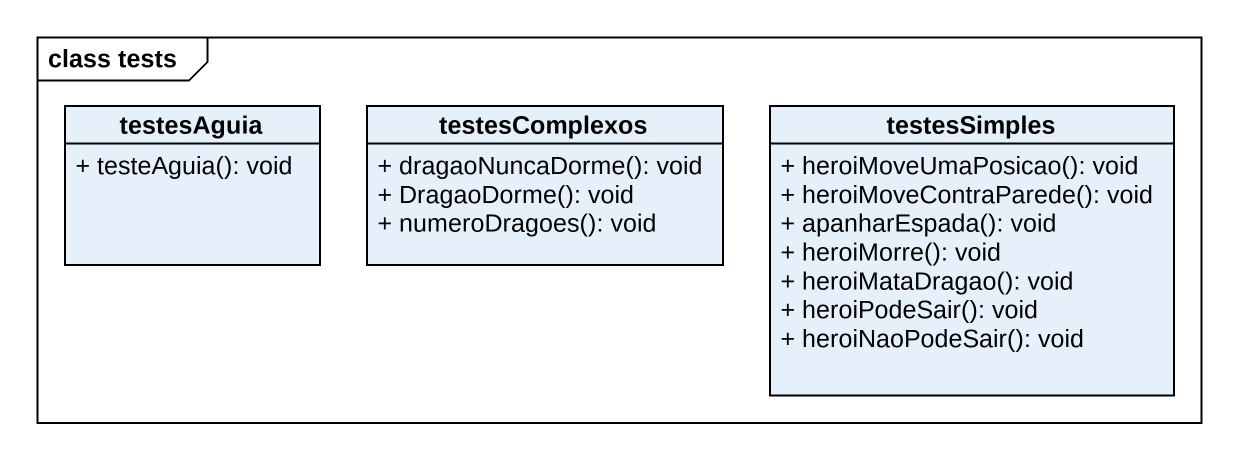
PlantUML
@startuml
mainframe class tests
hide circle
hide empty members
skinparam classAttributeIconSize 0
class testesAguia {
  + testeAguia(): void
}
class testesComplexos {
  + dragaoNuncaDorme(): void
  + DragaoDorme(): void
  + numeroDragoes(): void
}
class testesSimples {
  + heroiMoveUmaPosicao(): void
  + heroiMoveContraParede(): void
  + apanharEspada(): void
  + heroiMorre(): void
  + heroiMataDragao(): void
  + heroiPodeSair(): void
  + heroiNaoPodeSair(): void
}
@enduml
